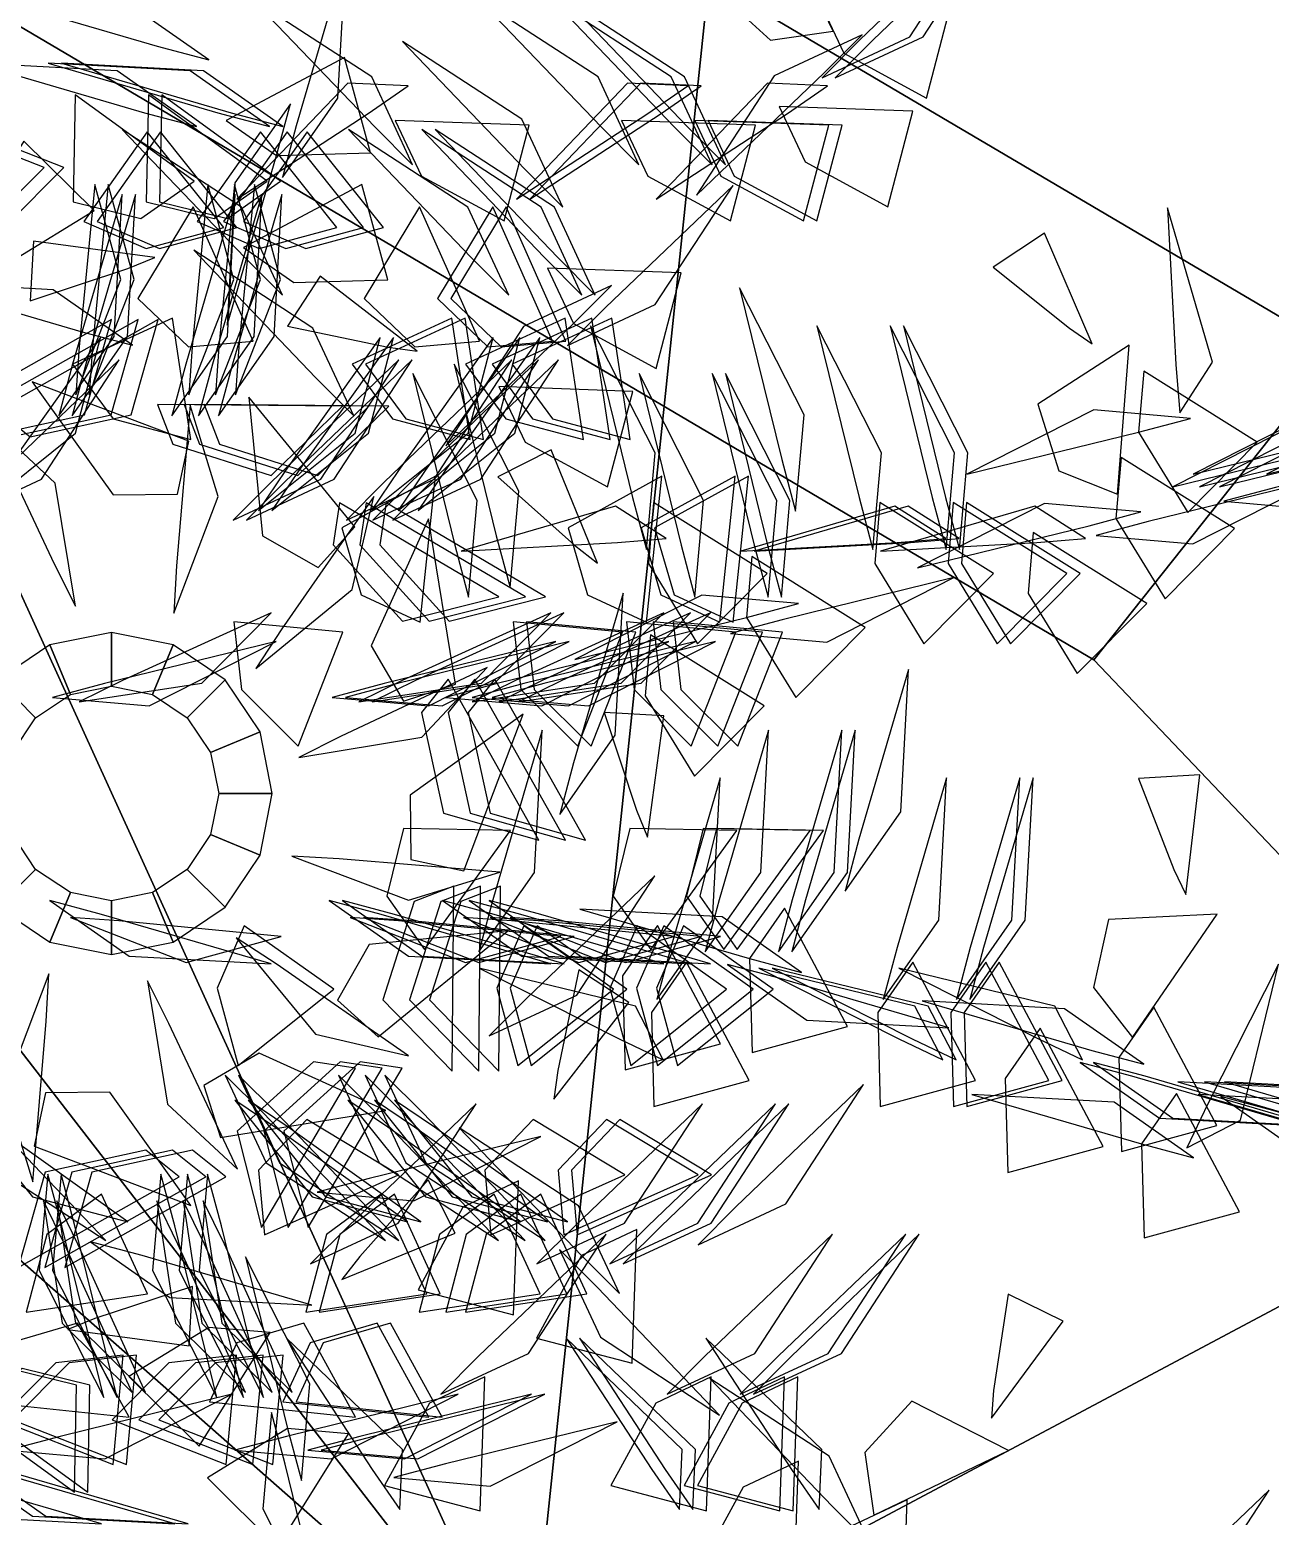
# Model space of a CAD drawing. Header units: millimetres. Extents: x 116.8 to 135.8, y -35.1 to -13.1.
# Drawn here: x 131.183 to 132.137, y -19.948 to -18.805 of the extents above; entities that cross this region are included whole.
import ezdxf

# ---------------------------------------------------------------- set-up
doc = ezdxf.new("R2010")
doc.units = ezdxf.units.MM
for name, color, linetype in [('FOGLIE', 62, 'CONTINUOUS'), ('GAMBO', 36, 'CONTINUOUS'), ('PARETE_INTERNA', 7, 'CONTINUOUS'), ('PRATO', 83, 'CONTINUOUS'), ('RIVESTIMENTO', 33, 'CONTINUOUS')]:
    doc.layers.add(name, color=color, linetype=linetype)

msp = doc.modelspace()

# ---------------------------------------------------------------- linework, layer by layer
at = {"layer": 'FOGLIE'}
for points in [[(131.752342, -18.812923, 4.709379), (131.800515, -18.805989, 4.646392), (131.750873, -18.702277, 4.584589), (131.712798, -18.77665, 4.713118)], [(131.821094, -18.812566, 4.457389), (131.791926, -18.841734, 4.457389), (131.859468, -18.810275, 4.392201), (131.919302, -18.718548, 4.44982)], [(131.831336, -18.812566, 4.314046), (131.802167, -18.841734, 4.314046), (131.869709, -18.810275, 4.248857), (131.929543, -18.718548, 4.306476)], [(131.387486, -18.878732, 3.83829), (131.37681, -18.918576, 3.83829), (131.419573, -18.857561, 3.773101), (131.425528, -18.748206, 3.83072)], [(131.280536, -18.817415, 1.772226), (131.320381, -18.828091, 1.772226), (131.259366, -18.785328, 1.707038), (131.15001, -18.779374, 1.764657)], [(131.447869, -18.879566, 2.502247), (131.477037, -18.908735, 2.502247), (131.445578, -18.841193, 2.437058), (131.353851, -18.781359, 2.494677)], [(131.621969, -18.879566, 2.026142), (131.651137, -18.908735, 2.026142), (131.619678, -18.841193, 1.960954), (131.527951, -18.781359, 2.018573)], [(131.678295, -18.879566, 2.691664), (131.707464, -18.908735, 2.691664), (131.676005, -18.841193, 2.626476), (131.584277, -18.781359, 2.684095)], [(131.688537, -18.879566, 3.044903), (131.717705, -18.908735, 3.044903), (131.686246, -18.841193, 2.979715), (131.594519, -18.781359, 3.037334)], [(131.808725, -18.822901, 1.951303), (131.872298, -18.85738, 1.918048), (131.891602, -18.783846, 1.811935), (131.788647, -18.780212, 1.925459)], [(131.793602, -18.838024, 4.690909), (131.82277, -18.808856, 4.690909), (131.755229, -18.840315, 4.62572), (131.695394, -18.932042, 4.683339)], [(131.56332, -18.912041, 1.772226), (131.592489, -18.94121, 1.772226), (131.56103, -18.873668, 1.707038), (131.469302, -18.813834, 1.764657)], [(131.270871, -18.868666, 1.788264), (131.310716, -18.879342, 1.788264), (131.249701, -18.836579, 1.723076), (131.140345, -18.830625, 1.780695)], [(131.327198, -18.868666, 2.453787), (131.367042, -18.879342, 2.453787), (131.306028, -18.836579, 2.388598), (131.196672, -18.830625, 2.446217)], [(131.337439, -18.868666, 2.807025), (131.377283, -18.879342, 2.807025), (131.316269, -18.836579, 2.741837), (131.206913, -18.830625, 2.799456)], [(131.372381, -18.901569, 4.167042), (131.444676, -18.899643, 4.133788), (131.424627, -18.826308, 4.027674), (131.333648, -18.874639, 4.141199)], [(131.442783, -18.869241, 1.392521), (131.473626, -18.847904, 1.375345), (131.427279, -18.845843, 1.462802), (131.341846, -18.935104, 1.455887)], [(131.657848, -18.869241, 4.510238), (131.688691, -18.847904, 4.493062), (131.642344, -18.845843, 4.580519), (131.556911, -18.935104, 4.573603)], [(131.668089, -18.869241, 4.366894), (131.698932, -18.847904, 4.349719), (131.652585, -18.845843, 4.437175), (131.567152, -18.935104, 4.43026)], [(131.76538, -18.869241, 4.034133), (131.796224, -18.847904, 4.016958), (131.749876, -18.845843, 4.104414), (131.664443, -18.935104, 4.097499)], [(131.268064, -18.950024, 1.863364), (131.308909, -18.921274, 1.801386), (131.217431, -18.854917, 1.736051), (131.215839, -18.93729, 1.86533)], [(131.32439, -18.950024, 2.528886), (131.365235, -18.921274, 2.466908), (131.273757, -18.854917, 2.401574), (131.272166, -18.93729, 2.530853)], [(131.334631, -18.950024, 2.882125), (131.375477, -18.921274, 2.820147), (131.283998, -18.854917, 2.754812), (131.282407, -18.93729, 2.884092)], [(131.372381, -18.901569, 1.895174), (131.383057, -18.861725, 1.895174), (131.340294, -18.92274, 1.829986), (131.334339, -19.032095, 1.887605)], [(131.778986, -18.906585, 1.708079), (131.842559, -18.941064, 1.674825), (131.861863, -18.86753, 1.568711), (131.758908, -18.863896, 1.682236)], [(131.149926, -18.954522, 4.069935), (131.193483, -18.910706, 4.019745), (131.105769, -18.876336, 3.929385), (131.097958, -18.960387, 4.057351)], [(131.165288, -18.954522, 3.701338), (131.208845, -18.910706, 3.651148), (131.121131, -18.876336, 3.560788), (131.11332, -18.960387, 3.688754)], [(131.483779, -18.91742, 2.683996), (131.547352, -18.951899, 2.650742), (131.566656, -18.878365, 2.544628), (131.463701, -18.874731, 2.658152)], [(131.657879, -18.91742, 2.207891), (131.721452, -18.951899, 2.174637), (131.740756, -18.878365, 2.068523), (131.637801, -18.874731, 2.182048)], [(131.714206, -18.91742, 2.873414), (131.777779, -18.951899, 2.84016), (131.797083, -18.878365, 2.734046), (131.694127, -18.874731, 2.84757)], [(131.724447, -18.91742, 3.226653), (131.78802, -18.951899, 3.193399), (131.807324, -18.878365, 3.087285), (131.704369, -18.874731, 3.200809)], [(131.170313, -18.981742, 1.692042), (131.231958, -18.943926, 1.658788), (131.177928, -18.890441, 1.552674), (131.123304, -18.977786, 1.666199)], [(131.272064, -18.973155, 4.54604), (131.331694, -18.956988, 4.49585), (131.272917, -18.883366, 4.405489), (131.224127, -18.95225, 4.533455)], [(131.282305, -18.973155, 4.402697), (131.341935, -18.956988, 4.352507), (131.283158, -18.883366, 4.262146), (131.234368, -18.95225, 4.390112)], [(131.347678, -18.979757, 2.264369), (131.376846, -19.008925, 2.264369), (131.345388, -18.941384, 2.19918), (131.25366, -18.881549, 2.256799)], [(131.359114, -18.973155, 3.552876), (131.418744, -18.956988, 3.502686), (131.359967, -18.883366, 3.412325), (131.311177, -18.95225, 3.540291)], [(131.379597, -18.973155, 4.069935), (131.439226, -18.956988, 4.019745), (131.380449, -18.883366, 3.929385), (131.331659, -18.95225, 4.057351)], [(131.394959, -18.973155, 3.701338), (131.454588, -18.956988, 3.651148), (131.395811, -18.883366, 3.560788), (131.347021, -18.95225, 3.688754)], [(131.521778, -18.979757, 1.788264), (131.550947, -19.008925, 1.788264), (131.519488, -18.941384, 1.723076), (131.42776, -18.881549, 1.780695)], [(131.578105, -18.979757, 2.453787), (131.607273, -19.008925, 2.453787), (131.575815, -18.941384, 2.388598), (131.484087, -18.881549, 2.446217)], [(131.588346, -18.979757, 2.807025), (131.617514, -19.008925, 2.807025), (131.586056, -18.941384, 2.741837), (131.494328, -18.881549, 2.799456)], [(131.220478, -19.048825, 4.500307), (131.21789, -19.085814, 4.482233), (131.252553, -18.997054, 4.455383), (131.23252, -18.923922, 4.553181)], [(131.230719, -19.048825, 4.356963), (131.228131, -19.085814, 4.33889), (131.262794, -18.997054, 4.312039), (131.242762, -18.923922, 4.409838)], [(131.307528, -19.048825, 3.507142), (131.30494, -19.085814, 3.489069), (131.339603, -18.997054, 3.462218), (131.31957, -18.923922, 3.560017)], [(131.32801, -19.048825, 4.024202), (131.325422, -19.085814, 4.006129), (131.360086, -18.997054, 3.979278), (131.340053, -18.923922, 4.077076)], [(131.343372, -19.048825, 3.655605), (131.340784, -19.085814, 3.637532), (131.375447, -18.997054, 3.610681), (131.355415, -18.923922, 3.708479)], [(131.3857, -18.999241, 1.692042), (131.457995, -18.997314, 1.658788), (131.437946, -18.92398, 1.552674), (131.346967, -18.97231, 1.666199)], [(131.625284, -19.018618, 3.83829), (131.596115, -19.047786, 3.83829), (131.663657, -19.016327, 3.773101), (131.723491, -18.9246, 3.83072)], [(131.215465, -19.062076, 4.503915), (131.204789, -19.10192, 4.503915), (131.247552, -19.040906, 4.438726), (131.253506, -18.93155, 4.496345)], [(131.225706, -19.062076, 4.360571), (131.21503, -19.10192, 4.360571), (131.257793, -19.040906, 4.295383), (131.263748, -18.93155, 4.353002)], [(131.302515, -19.062076, 3.51075), (131.291839, -19.10192, 3.51075), (131.334602, -19.040906, 3.445562), (131.340557, -18.93155, 3.503181)], [(131.322998, -19.062076, 4.02781), (131.312321, -19.10192, 4.02781), (131.355084, -19.040906, 3.962622), (131.361039, -18.93155, 4.020241)], [(131.338359, -19.062076, 3.659213), (131.327683, -19.10192, 3.659213), (131.370446, -19.040906, 3.594025), (131.376401, -18.93155, 3.651644)], [(131.304568, -19.048811, 2.339468), (131.354316, -19.044335, 2.277491), (131.308272, -18.94113, 2.212156), (131.265707, -19.011671, 2.341435)], [(131.478668, -19.048811, 1.863364), (131.528416, -19.044335, 1.801386), (131.482372, -18.94113, 1.736051), (131.439808, -19.011671, 1.86533)], [(131.534995, -19.048811, 2.528886), (131.584743, -19.044335, 2.466908), (131.538698, -18.94113, 2.401574), (131.496134, -19.011671, 2.530853)], [(131.545236, -19.048811, 2.882125), (131.594984, -19.044335, 2.820147), (131.54894, -18.94113, 2.754812), (131.506375, -19.011671, 2.884092)], [(132.064196, -19.062276, 2.605883), (132.067252, -19.099655, 2.623059), (132.092211, -19.060548, 2.535602), (132.057625, -18.94193, 2.542517)], [(131.258056, -18.988505, 2.195368), (131.278809, -18.980035, 2.16074), (131.185491, -18.96741, 2.191292), (131.182925, -19.013282, 2.306197)], [(131.982326, -19.034505, 1.745009), (131.999865, -19.046487, 1.709648), (131.963048, -18.961327, 1.744193), (131.923714, -18.987494, 1.85857)], [(131.402638, -19.072724, 1.76688), (131.431806, -19.101892, 1.76688), (131.400347, -19.034351, 1.701692), (131.30862, -18.974516, 1.759311)], [(131.458306, -19.04897, 2.195368), (131.480514, -19.05201, 2.16074), (131.406011, -18.994418, 2.191292), (131.380853, -19.032862, 2.306197)], [(131.600783, -19.030843, 4.167042), (131.664355, -19.065322, 4.133788), (131.68366, -18.991788, 4.027674), (131.580704, -18.988154, 4.141199)], [(131.221722, -19.036912, 1.76688), (131.261567, -19.047588, 1.76688), (131.200552, -19.004825, 1.701692), (131.091196, -18.99887, 1.759311)], [(131.600783, -19.030843, 1.895174), (131.629951, -19.001675, 1.895174), (131.56241, -19.033134, 1.829986), (131.502575, -19.124861, 1.887605)], [(131.760905, -19.135382, 1.772226), (131.771582, -19.175227, 1.772226), (131.778109, -19.101005, 1.707038), (131.728587, -19.003323, 1.764657)], [(131.147108, -19.118061, 3.247581), (131.224653, -19.101121, 3.253574), (131.24544, -19.027713, 3.147653), (131.121572, -19.097569, 3.204903)], [(131.167591, -19.118061, 3.76464), (131.245136, -19.101121, 3.770634), (131.265923, -19.027713, 3.664713), (131.142054, -19.097569, 3.721963)], [(131.182952, -19.118061, 3.396043), (131.260497, -19.101121, 3.402037), (131.281284, -19.027713, 3.296116), (131.157416, -19.097569, 3.353366)], [(131.246584, -19.104127, 1.428323), (131.306308, -19.119941, 1.378133), (131.292217, -19.026793, 1.287773), (131.215521, -19.062054, 1.415739)], [(131.461649, -19.104127, 4.54604), (131.521373, -19.119941, 4.49585), (131.507282, -19.026793, 4.405489), (131.430586, -19.062054, 4.533455)], [(131.47189, -19.104127, 4.402697), (131.531614, -19.119941, 4.352507), (131.517523, -19.026793, 4.262146), (131.440827, -19.062054, 4.390112)], [(131.548699, -19.104127, 3.552876), (131.608423, -19.119941, 3.502686), (131.594332, -19.026793, 3.412325), (131.517636, -19.062054, 3.540291)], [(131.569181, -19.104127, 4.069935), (131.628906, -19.119941, 4.019745), (131.614814, -19.026793, 3.929385), (131.538119, -19.062054, 4.057351)], [(131.584543, -19.104127, 3.701338), (131.644267, -19.119941, 3.651148), (131.630176, -19.026793, 3.560788), (131.55348, -19.062054, 3.688754)], [(131.646287, -19.164746, 2.502247), (131.656964, -19.20459, 2.502247), (131.663491, -19.130368, 2.437058), (131.613969, -19.032686, 2.494677)], [(131.820388, -19.164746, 2.026142), (131.831064, -19.20459, 2.026142), (131.837591, -19.130368, 1.960954), (131.78807, -19.032686, 2.018573)], [(131.876714, -19.164746, 2.691664), (131.887391, -19.20459, 2.691664), (131.893917, -19.130368, 2.626476), (131.844396, -19.032686, 2.684095)], [(131.886955, -19.164746, 3.044903), (131.897632, -19.20459, 3.044903), (131.904158, -19.130368, 2.979715), (131.854637, -19.032686, 3.037334)], [(131.164073, -19.143866, 1.38259), (131.143337, -19.174606, 1.364516), (131.217737, -19.115068, 1.337666), (131.236954, -19.041718, 1.435464)], [(131.379138, -19.143866, 4.500307), (131.358402, -19.174606, 4.482233), (131.432802, -19.115068, 4.455383), (131.452019, -19.041718, 4.553181)], [(131.38938, -19.143866, 4.356963), (131.368644, -19.174606, 4.33889), (131.443043, -19.115068, 4.312039), (131.46226, -19.041718, 4.409838)], [(131.466189, -19.143866, 3.507142), (131.445453, -19.174606, 3.489069), (131.519852, -19.115068, 3.462218), (131.539069, -19.041718, 3.560017)], [(131.486671, -19.143866, 4.024202), (131.465935, -19.174606, 4.006129), (131.540335, -19.115068, 3.979278), (131.559552, -19.041718, 4.077076)], [(131.502033, -19.143866, 3.655605), (131.481297, -19.174606, 3.637532), (131.555696, -19.115068, 3.610681), (131.574914, -19.041718, 3.708479)], [(131.974162, -19.144054, 4.709379), (132.019348, -19.162135, 4.646392), (132.028213, -19.047498, 4.584589), (131.958052, -19.092869, 4.713118)], [(131.153107, -19.152835, 1.386198), (131.123939, -19.182003, 1.386198), (131.19148, -19.150545, 1.32101), (131.251315, -19.058817, 1.378628)], [(131.368172, -19.152835, 4.503915), (131.339004, -19.182003, 4.503915), (131.406545, -19.150545, 4.438726), (131.46638, -19.058817, 4.496345)], [(131.378413, -19.152835, 4.360571), (131.349245, -19.182003, 4.360571), (131.416786, -19.150545, 4.295383), (131.476621, -19.058817, 4.353002)], [(131.455222, -19.152835, 3.51075), (131.426054, -19.182003, 3.51075), (131.493595, -19.150545, 3.445562), (131.55343, -19.058817, 3.503181)], [(131.475704, -19.152835, 4.02781), (131.446536, -19.182003, 4.02781), (131.514078, -19.150545, 3.962622), (131.573912, -19.058817, 4.020241)], [(131.491066, -19.152835, 3.659213), (131.461898, -19.182003, 3.659213), (131.529439, -19.150545, 3.594025), (131.589274, -19.058817, 3.651644)], [(131.541409, -19.194196, 1.76688), (131.552085, -19.234041, 1.76688), (131.558612, -19.159819, 1.701692), (131.509091, -19.062137, 1.759311)], [(131.509425, -19.201418, 2.264369), (131.520101, -19.241262, 2.264369), (131.526628, -19.16704, 2.19918), (131.477107, -19.069358, 2.256799)], [(131.683525, -19.201418, 1.788264), (131.694201, -19.241262, 1.788264), (131.700728, -19.16704, 1.723076), (131.651207, -19.069358, 1.780695)], [(131.739852, -19.201418, 2.453787), (131.750528, -19.241262, 2.453787), (131.757055, -19.16704, 2.388598), (131.707533, -19.069358, 2.446217)], [(131.750093, -19.201418, 2.807025), (131.760769, -19.241262, 2.807025), (131.767296, -19.16704, 2.741837), (131.717775, -19.069358, 2.799456)], [(132.035478, -19.114462, 2.373953), (132.073294, -19.176107, 2.340699), (132.126779, -19.122077, 2.234585), (132.039434, -19.067453, 2.348109)], [(131.296109, -19.16222, 2.172488), (131.304913, -19.121239, 2.104819), (131.184406, -19.075595, 2.083968), (131.246699, -19.162595, 2.193746)], [(131.563482, -19.122089, 1.692042), (131.627055, -19.156568, 1.658788), (131.646359, -19.083034, 1.552674), (131.543404, -19.0794, 1.666199)], [(131.292643, -19.123616, 3.247581), (131.368269, -19.147719, 3.253574), (131.422975, -19.094539, 3.147653), (131.280774, -19.093102, 3.204903)], [(131.295497, -19.217209, 3.034303), (131.293431, -19.253736, 3.015248), (131.327324, -19.16394, 2.990982), (131.305834, -19.093619, 3.090518)], [(131.313126, -19.123616, 3.76464), (131.388752, -19.147719, 3.770634), (131.443458, -19.094539, 3.664713), (131.301256, -19.093102, 3.721963)], [(131.328488, -19.123616, 3.396043), (131.404113, -19.147719, 3.402037), (131.458819, -19.094539, 3.296116), (131.316618, -19.093102, 3.353366)], [(131.404404, -19.218437, 2.172488), (131.432519, -19.187348, 2.104819), (131.350979, -19.087566, 2.083968), (131.361426, -19.194057, 2.193746)], [(132.035478, -19.114462, 2.373953), (132.075322, -19.103785, 2.373953), (132.0011, -19.097259, 2.308765), (131.903418, -19.14678, 2.366383)], [(132.209578, -19.114462, 1.897848), (132.249422, -19.103785, 1.897848), (132.175201, -19.097259, 1.83266), (132.077519, -19.14678, 1.890279)], [(132.265905, -19.114462, 2.563371), (132.305749, -19.103785, 2.563371), (132.231527, -19.097259, 2.498182), (132.133845, -19.14678, 2.555801)], [(131.201178, -19.21561, 3.034303), (131.217652, -19.248277, 3.015248), (131.202107, -19.153564, 2.990982), (131.148336, -19.103409, 3.090518)], [(132.193908, -19.124149, 3.291582), (132.233752, -19.113472, 3.291582), (132.159531, -19.106946, 3.226394), (132.061849, -19.156467, 3.284012)], [(132.21439, -19.124149, 3.808642), (132.254235, -19.113472, 3.808642), (132.180013, -19.106946, 3.743453), (132.082331, -19.156467, 3.801072)], [(132.229752, -19.124149, 3.440045), (132.269597, -19.113472, 3.440045), (132.195375, -19.106946, 3.374856), (132.097693, -19.156467, 3.432475)], [(131.601497, -19.201459, 2.195368), (131.619209, -19.215196, 2.16074), (131.583483, -19.128068, 2.191292), (131.542474, -19.148782, 2.306197)], [(132.140879, -19.156948, 4.610725), (132.101035, -19.167625, 4.610725), (132.175256, -19.174151, 4.545537), (132.272939, -19.12463, 4.603155)], [(132.018002, -19.180887, 1.951303), (132.055819, -19.242533, 1.918048), (132.109303, -19.188502, 1.811935), (132.021958, -19.133878, 1.925459)], [(131.437563, -19.239665, 2.339468), (131.482884, -19.260663, 2.277491), (131.494611, -19.148262, 2.212156), (131.422479, -19.188071, 2.341435)], [(131.611663, -19.239665, 1.863364), (131.656984, -19.260663, 1.801386), (131.668711, -19.148263, 1.736051), (131.596579, -19.188071, 1.86533)], [(131.66799, -19.239665, 2.528886), (131.713311, -19.260663, 2.466908), (131.725038, -19.148263, 2.401574), (131.652906, -19.188071, 2.530853)], [(131.678231, -19.239665, 2.882125), (131.723552, -19.260663, 2.820147), (131.735279, -19.148263, 2.754812), (131.663147, -19.188071, 2.884092)], [(132.042751, -19.183241, 4.314046), (132.002907, -19.193918, 4.314046), (132.077128, -19.200445, 4.248857), (132.174811, -19.150923, 4.306476)], [(131.37638, -19.265754, 3.034303), (131.356327, -19.296354, 3.015248), (131.430577, -19.235534, 2.990982), (131.447127, -19.16389, 3.090518)], [(131.415903, -19.201195, 3.247581), (131.469345, -19.259881, 3.253574), (131.543312, -19.241179, 3.147653), (131.42088, -19.168834, 3.204903)], [(131.436385, -19.201195, 3.76464), (131.489828, -19.259881, 3.770634), (131.563795, -19.241179, 3.664713), (131.441363, -19.168834, 3.721963)], [(131.451747, -19.201195, 3.396043), (131.50519, -19.259881, 3.402037), (131.579156, -19.241179, 3.296116), (131.456724, -19.168834, 3.353366)], [(131.634697, -19.199346, 1.392521), (131.672077, -19.196289, 1.375345), (131.632969, -19.171331, 1.462802), (131.514352, -19.205916, 1.455887)], [(131.65846, -19.215483, 2.683996), (131.696276, -19.277129, 2.650742), (131.749761, -19.223099, 2.544628), (131.662416, -19.168474, 2.658152)], [(131.849762, -19.199346, 4.510238), (131.887142, -19.196289, 4.493062), (131.848034, -19.171331, 4.580519), (131.729417, -19.205916, 4.573603)], [(131.860003, -19.199346, 4.366894), (131.897383, -19.196289, 4.349719), (131.858275, -19.171331, 4.437175), (131.739658, -19.205916, 4.43026)], [(131.83256, -19.215483, 2.207891), (131.870376, -19.277129, 2.174637), (131.923861, -19.223099, 2.068523), (131.836516, -19.168474, 2.182048)], [(131.957295, -19.199346, 4.034133), (131.994674, -19.196289, 4.016958), (131.955567, -19.171331, 4.104414), (131.836949, -19.205916, 4.097499)], [(131.997344, -19.186422, 4.690909), (132.037188, -19.175746, 4.690909), (131.962966, -19.169219, 4.62572), (131.865284, -19.21874, 4.683339)], [(131.888887, -19.215483, 2.873414), (131.926703, -19.277129, 2.84016), (131.980188, -19.223099, 2.734046), (131.892843, -19.168474, 2.84757)], [(131.899128, -19.215483, 3.226653), (131.936944, -19.277129, 3.193399), (131.990429, -19.223099, 3.087285), (131.903084, -19.168474, 3.200809)], [(131.470082, -19.321271, 2.172488), (131.509975, -19.308404, 2.104819), (131.48925, -19.18122, 2.083968), (131.445052, -19.278668, 2.193746)], [(131.950406, -19.23849, 1.708079), (131.988222, -19.300136, 1.674825), (132.041707, -19.246105, 1.568711), (131.954362, -19.191481, 1.682236)], [(131.733948, -19.256999, 4.167042), (131.771764, -19.318645, 4.133788), (131.825249, -19.264615, 4.027674), (131.737904, -19.20999, 4.141199)], [(131.761279, -19.258662, 3.83829), (131.721434, -19.269338, 3.83829), (131.795656, -19.275865, 3.773101), (131.893338, -19.226344, 3.83072)], [(131.600852, -19.36878, 1.76688), (131.590176, -19.408624, 1.76688), (131.632939, -19.347609, 1.701692), (131.638893, -19.238254, 1.759311)], [(131.733948, -19.256999, 1.895174), (131.773792, -19.246323, 1.895174), (131.69957, -19.239796, 1.829986), (131.601888, -19.289317, 1.887605)], [(131.253957, -19.305504, 1.38259), (131.220629, -19.321758, 1.364516), (131.31483, -19.307397, 1.337666), (131.368148, -19.253482, 1.435464)], [(131.469022, -19.305504, 4.500307), (131.435694, -19.321758, 4.482233), (131.529895, -19.307397, 4.455383), (131.583213, -19.253482, 4.553181)], [(131.479263, -19.305504, 4.356963), (131.445936, -19.321758, 4.33889), (131.540136, -19.307397, 4.312039), (131.593454, -19.253482, 4.409838)], [(131.556072, -19.305504, 3.507142), (131.522745, -19.321758, 3.489069), (131.616945, -19.307397, 3.462218), (131.670263, -19.253482, 3.560017)], [(131.576555, -19.305504, 4.024202), (131.543227, -19.321758, 4.006129), (131.637428, -19.307397, 3.979278), (131.690745, -19.253482, 4.077076)], [(131.591917, -19.305504, 3.655605), (131.558589, -19.321758, 3.637532), (131.65279, -19.307397, 3.610681), (131.706107, -19.253482, 3.708479)], [(131.345283, -19.312345, 1.428323), (131.389099, -19.355902, 1.378133), (131.423469, -19.268188, 1.287773), (131.339418, -19.260377, 1.415739)], [(131.560348, -19.312345, 4.54604), (131.604164, -19.355902, 4.49585), (131.638534, -19.268188, 4.405489), (131.554483, -19.260377, 4.533455)], [(131.570589, -19.312345, 4.402697), (131.614405, -19.355902, 4.352507), (131.648775, -19.268188, 4.262146), (131.564724, -19.260377, 4.390112)], [(131.647398, -19.312345, 3.552876), (131.691214, -19.355902, 3.502686), (131.725584, -19.268188, 3.412325), (131.641533, -19.260377, 3.540291)], [(131.66788, -19.312345, 4.069935), (131.711696, -19.355902, 4.019745), (131.746066, -19.268188, 3.929385), (131.662015, -19.260377, 4.057351)], [(131.683242, -19.312345, 3.701338), (131.727058, -19.355902, 3.651148), (131.761428, -19.268188, 3.560788), (131.677377, -19.260377, 3.688754)], [(131.239975, -19.307789, 1.386198), (131.200131, -19.318465, 1.386198), (131.274353, -19.324992, 1.32101), (131.372035, -19.275471, 1.378628)], [(131.45504, -19.307789, 4.503915), (131.415196, -19.318465, 4.503915), (131.489418, -19.324992, 4.438726), (131.5871, -19.275471, 4.496345)], [(131.465282, -19.307789, 4.360571), (131.425437, -19.318465, 4.360571), (131.499659, -19.324992, 4.295383), (131.597341, -19.275471, 4.353002)], [(131.54209, -19.307789, 3.51075), (131.502246, -19.318465, 3.51075), (131.576468, -19.324992, 3.445562), (131.67415, -19.275471, 3.503181)], [(131.562573, -19.307789, 4.02781), (131.522728, -19.318465, 4.02781), (131.59695, -19.324992, 3.962622), (131.694632, -19.275471, 4.020241)], [(131.577935, -19.307789, 3.659213), (131.53809, -19.318465, 3.659213), (131.612312, -19.324992, 3.594025), (131.709994, -19.275471, 3.651644)], [(131.656022, -19.31737, 1.692042), (131.693838, -19.379016, 1.658788), (131.747323, -19.324985, 1.552674), (131.659978, -19.270361, 1.666199)], [(131.422154, -19.348236, 3.034303), (131.389487, -19.36471, 3.015248), (131.4842, -19.349164, 2.990982), (131.534354, -19.295393, 3.090518)], [(131.820349, -19.427594, 1.772226), (131.809672, -19.467438, 1.772226), (131.852436, -19.406423, 1.707038), (131.85839, -19.297068, 1.764657)], [(131.483859, -19.33001, 3.247581), (131.500799, -19.407555, 3.253574), (131.574207, -19.428342, 3.147653), (131.50435, -19.304473, 3.204903)], [(131.504341, -19.33001, 3.76464), (131.521281, -19.407555, 3.770634), (131.594689, -19.428342, 3.664713), (131.524833, -19.304473, 3.721963)], [(131.519703, -19.33001, 3.396043), (131.536643, -19.407555, 3.402037), (131.610051, -19.428342, 3.296116), (131.540194, -19.304473, 3.353366)], [(131.475544, -19.443166, 2.172488), (131.516525, -19.45197, 2.104819), (131.562169, -19.331463, 2.083968), (131.475169, -19.393756, 2.193746)], [(131.649258, -19.405113, 2.195368), (131.657729, -19.425866, 2.16074), (131.670354, -19.332548, 2.191292), (131.624481, -19.329983, 2.306197)], [(131.538671, -19.474255, 2.264369), (131.527995, -19.514099, 2.264369), (131.570758, -19.453085, 2.19918), (131.576713, -19.343729, 2.256799)], [(131.712771, -19.474255, 1.788264), (131.702095, -19.514099, 1.788264), (131.744858, -19.453085, 1.723076), (131.750813, -19.343729, 1.780695)], [(131.769098, -19.474255, 2.453787), (131.758421, -19.514099, 2.453787), (131.801185, -19.453085, 2.388598), (131.807139, -19.343729, 2.446217)], [(131.779339, -19.474255, 2.807025), (131.768663, -19.514099, 2.807025), (131.811426, -19.453085, 2.741837), (131.81738, -19.343729, 2.799456)], [(131.675534, -19.510927, 2.502247), (131.664857, -19.550772, 2.502247), (131.707621, -19.489757, 2.437058), (131.713575, -19.380401, 2.494677)], [(131.849634, -19.510927, 2.026142), (131.838958, -19.550772, 2.026142), (131.881721, -19.489757, 1.960954), (131.887675, -19.380401, 2.018573)], [(131.90596, -19.510927, 2.691664), (131.895284, -19.550772, 2.691664), (131.938047, -19.489757, 2.626476), (131.944002, -19.380401, 2.684095)], [(131.916202, -19.510927, 3.044903), (131.905525, -19.550772, 3.044903), (131.948289, -19.489757, 2.979715), (131.954243, -19.380401, 3.037334)], [(132.062543, -19.450941, 1.745009), (132.071741, -19.470088, 1.709648), (132.082437, -19.377929, 1.744193), (132.035289, -19.380923, 1.85857)], [(131.457313, -19.471447, 2.339468), (131.486063, -19.512293, 2.277491), (131.55242, -19.420814, 2.212156), (131.470047, -19.419223, 2.341435)], [(131.631414, -19.471447, 1.863364), (131.660164, -19.512293, 1.801386), (131.72652, -19.420814, 1.736051), (131.644148, -19.419223, 1.86533)], [(131.68774, -19.471447, 2.528886), (131.71649, -19.512293, 2.466908), (131.782846, -19.420814, 2.401574), (131.700474, -19.419223, 2.530853)], [(131.697981, -19.471447, 2.882125), (131.726731, -19.512293, 2.820147), (131.793088, -19.420814, 2.754812), (131.710715, -19.419223, 2.884092)], [(131.420554, -19.442554, 3.034303), (131.384028, -19.440488, 3.015248), (131.473824, -19.474381, 2.990982), (131.544144, -19.452892, 3.090518)], [(131.56504, -19.549695, 1.76688), (131.535872, -19.578863, 1.76688), (131.603413, -19.547404, 1.701692), (131.663248, -19.455677, 1.759311)], [(131.237729, -19.485417, 1.386198), (131.197884, -19.47474, 1.386198), (131.258899, -19.517504, 1.32101), (131.368255, -19.523458, 1.378628)], [(131.452794, -19.485417, 4.503915), (131.412949, -19.47474, 4.503915), (131.473964, -19.517503, 4.438726), (131.58332, -19.523458, 4.496345)], [(131.463035, -19.485417, 4.360571), (131.42319, -19.47474, 4.360571), (131.484205, -19.517503, 4.295383), (131.593561, -19.523458, 4.353002)], [(131.478304, -19.475545, 3.247581), (131.454201, -19.551171, 3.253574), (131.507381, -19.605877, 3.147653), (131.508818, -19.463675, 3.204903)], [(131.498786, -19.475545, 3.76464), (131.474684, -19.551171, 3.770634), (131.527863, -19.605877, 3.664713), (131.5293, -19.463675, 3.721963)], [(131.514148, -19.475545, 3.396043), (131.490045, -19.551171, 3.402037), (131.543225, -19.605877, 3.296116), (131.544662, -19.463675, 3.353366)], [(131.539844, -19.485417, 3.51075), (131.499999, -19.47474, 3.51075), (131.561014, -19.517504, 3.445562), (131.67037, -19.523458, 3.503181)], [(131.560326, -19.485417, 4.02781), (131.520482, -19.47474, 4.02781), (131.581496, -19.517504, 3.962622), (131.690852, -19.523458, 4.020241)], [(131.575688, -19.485417, 3.659213), (131.535844, -19.47474, 3.659213), (131.596858, -19.517504, 3.594025), (131.706214, -19.523458, 3.651644)], [(131.736194, -19.519438, 1.895174), (131.776039, -19.530114, 1.895174), (131.715024, -19.487351, 1.829986), (131.605669, -19.481397, 1.887605)], [(131.736194, -19.519438, 4.167042), (131.738121, -19.591733, 4.133788), (131.811456, -19.571684, 4.027674), (131.763125, -19.480705, 4.141199)], [(132.000698, -19.541732, 4.709379), (132.03079, -19.579984, 4.646392), (132.095786, -19.485137, 4.584589), (132.012339, -19.489349, 4.713118)], [(131.25098, -19.490429, 1.38259), (131.21399, -19.487841, 1.364516), (131.302751, -19.522505, 1.337666), (131.375883, -19.502472, 1.435464)], [(131.32665, -19.542016, 1.428323), (131.342817, -19.601645, 1.378133), (131.416439, -19.542868, 1.287773), (131.347554, -19.494078, 1.415739)], [(131.466045, -19.490429, 4.500307), (131.429055, -19.487841, 4.482233), (131.517816, -19.522505, 4.455383), (131.590948, -19.502472, 4.553181)], [(131.476286, -19.490429, 4.356963), (131.439296, -19.487841, 4.33889), (131.528057, -19.522504, 4.312039), (131.601189, -19.502472, 4.409838)], [(131.553095, -19.490429, 3.507142), (131.516105, -19.487841, 3.489069), (131.604866, -19.522505, 3.462218), (131.677998, -19.502472, 3.560017)], [(131.573577, -19.490429, 4.024202), (131.536588, -19.487841, 4.006129), (131.625348, -19.522505, 3.979278), (131.69848, -19.502472, 4.077076)], [(131.541715, -19.542016, 4.54604), (131.557882, -19.601645, 4.49585), (131.631504, -19.542868, 4.405489), (131.56262, -19.494078, 4.533455)], [(131.588939, -19.490429, 3.655605), (131.551949, -19.487841, 3.637532), (131.64071, -19.522505, 3.610681), (131.713842, -19.502472, 3.708479)], [(131.551956, -19.542016, 4.402697), (131.568123, -19.601645, 4.352507), (131.641745, -19.542868, 4.262146), (131.572861, -19.494078, 4.390112)], [(131.628765, -19.542016, 3.552876), (131.644932, -19.601645, 3.502686), (131.718554, -19.542868, 3.412325), (131.64967, -19.494078, 3.540291)], [(131.638523, -19.532758, 1.692042), (131.64045, -19.605052, 1.658788), (131.713784, -19.585003, 1.552674), (131.665454, -19.494025, 1.666199)], [(131.649247, -19.542016, 4.069935), (131.665414, -19.601645, 4.019745), (131.739036, -19.542868, 3.929385), (131.670152, -19.494078, 4.057351)], [(131.664609, -19.542016, 3.701338), (131.680776, -19.601645, 3.651148), (131.754398, -19.542868, 3.560788), (131.685514, -19.494078, 3.688754)], [(131.37201, -19.523437, 3.034303), (131.34141, -19.503384, 3.015248), (131.402229, -19.577635, 2.990982), (131.473873, -19.594184, 3.090518)], [(131.419327, -19.551462, 2.172488), (131.450415, -19.579576, 2.104819), (131.550198, -19.498036, 2.083968), (131.443706, -19.508484, 2.193746)], [(131.19521, -19.567612, 3.034303), (131.197276, -19.531085, 3.015248), (131.163383, -19.620881, 2.990982), (131.184872, -19.691202, 3.090518)], [(131.635848, -19.581182, 1.392521), (131.669747, -19.597225, 1.375345), (131.648358, -19.556056, 1.462802), (131.52834, -19.5267, 1.455887)], [(131.588794, -19.605364, 2.195368), (131.585754, -19.627572, 2.16074), (131.643346, -19.553068, 2.191292), (131.604902, -19.52791, 2.306197)], [(131.660707, -19.560954, 2.683996), (131.662633, -19.633249, 2.650742), (131.735968, -19.613199, 2.544628), (131.687637, -19.522221, 2.658152)], [(131.759032, -19.534543, 3.83829), (131.719188, -19.523867, 3.83829), (131.780203, -19.56663, 3.773101), (131.889558, -19.572585, 3.83072)], [(131.850913, -19.581182, 4.510238), (131.884812, -19.597225, 4.493062), (131.863424, -19.556056, 4.580519), (131.743405, -19.526699, 4.573603)], [(131.861154, -19.581182, 4.366894), (131.895054, -19.597225, 4.349719), (131.873665, -19.556056, 4.437175), (131.753646, -19.526699, 4.43026)], [(131.834807, -19.560954, 2.207891), (131.836734, -19.633249, 2.174637), (131.910068, -19.6132, 2.068523), (131.861737, -19.522221, 2.182048)], [(131.958445, -19.581182, 4.034133), (131.992345, -19.597225, 4.016958), (131.970956, -19.556056, 4.104414), (131.850938, -19.526699, 4.097499)], [(131.891133, -19.560954, 2.873414), (131.89306, -19.633249, 2.84016), (131.966394, -19.613199, 2.734046), (131.918064, -19.522221, 2.84757)], [(131.901374, -19.560954, 3.226653), (131.903301, -19.633249, 3.193399), (131.976636, -19.613199, 3.087285), (131.928305, -19.522221, 3.200809)], [(132.088688, -19.63114, 2.605883), (132.072645, -19.66504, 2.623059), (132.113813, -19.643651, 2.535602), (132.14317, -19.523632, 2.542517)], [(131.289528, -19.569211, 3.034303), (131.273054, -19.536545, 3.015248), (131.2886, -19.631257, 2.990982), (131.342371, -19.681412, 3.090518)], [(131.99959, -19.590015, 4.690909), (132.039435, -19.600691, 4.690909), (131.97842, -19.557928, 4.62572), (131.869065, -19.551973, 4.683339)], [(132.020249, -19.59555, 1.951303), (132.022176, -19.667845, 1.918048), (132.09551, -19.647796, 1.811935), (132.047179, -19.556817, 1.925459)], [(131.932907, -19.611637, 1.708079), (131.934834, -19.683932, 1.674825), (132.008168, -19.663883, 1.568711), (131.959837, -19.572904, 1.682236)], [(131.316493, -19.61714, 2.172488), (131.329359, -19.657032, 2.104819), (131.456543, -19.636307, 2.083968), (131.359096, -19.592109, 2.193746)], [(131.400725, -19.598804, 3.247581), (131.342039, -19.652247, 3.253574), (131.360741, -19.726214, 3.147653), (131.433086, -19.603782, 3.204903)], [(131.421207, -19.598804, 3.76464), (131.362521, -19.652247, 3.770634), (131.381223, -19.726214, 3.664713), (131.453568, -19.603782, 3.721963)], [(131.436569, -19.598804, 3.396043), (131.377883, -19.652247, 3.402037), (131.396585, -19.726214, 3.296116), (131.46893, -19.603782, 3.353366)], [(132.030263, -19.609964, 4.457389), (131.990419, -19.599287, 4.457389), (132.051434, -19.642051, 4.392201), (132.160789, -19.648005, 4.44982)], [(132.040505, -19.609964, 4.314046), (132.00066, -19.599287, 4.314046), (132.061675, -19.642051, 4.248857), (132.171031, -19.648005, 4.306476)], [(131.146969, -19.638123, 1.386198), (131.117801, -19.608955, 1.386198), (131.14926, -19.676497, 1.32101), (131.240987, -19.736331, 1.378628)], [(131.362034, -19.638123, 4.503915), (131.332866, -19.608955, 4.503915), (131.364325, -19.676497, 4.438726), (131.456052, -19.736331, 4.496345)], [(131.372275, -19.638123, 4.360571), (131.343107, -19.608955, 4.360571), (131.374566, -19.676497, 4.295383), (131.466294, -19.736331, 4.353002)], [(131.449084, -19.638123, 3.51075), (131.419916, -19.608955, 3.51075), (131.451375, -19.676497, 3.445562), (131.543102, -19.736331, 3.503181)], [(131.469567, -19.638123, 4.02781), (131.440399, -19.608955, 4.02781), (131.471857, -19.676497, 3.962622), (131.563585, -19.736331, 4.020241)], [(131.484929, -19.638123, 3.659213), (131.45576, -19.608955, 3.659213), (131.487219, -19.676497, 3.594025), (131.578947, -19.736331, 3.651644)], [(131.194598, -19.622601, 2.172488), (131.185794, -19.663582, 2.104819), (131.306301, -19.709226, 2.083968), (131.244008, -19.622226, 2.193746)], [(131.725722, -19.710378, 1.772226), (131.696554, -19.739546, 1.772226), (131.764096, -19.708087, 1.707038), (131.82393, -19.61636, 1.764657)], [(132.037724, -19.661975, 2.373953), (132.039651, -19.73427, 2.340699), (132.112985, -19.714221, 2.234585), (132.064655, -19.623242, 2.348109)], [(132.196155, -19.652288, 3.291582), (132.235999, -19.662965, 3.291582), (132.174984, -19.620201, 3.226394), (132.065629, -19.614247, 3.284012)], [(132.216637, -19.652288, 3.808642), (132.256481, -19.662965, 3.808642), (132.195467, -19.620201, 3.743453), (132.086111, -19.614247, 3.801072)], [(132.231999, -19.652288, 3.440045), (132.271843, -19.662965, 3.440045), (132.210829, -19.620201, 3.374856), (132.101473, -19.614247, 3.432475)], [(131.155939, -19.64909, 1.38259), (131.125199, -19.628354, 1.364516), (131.184736, -19.702754, 1.337666), (131.258086, -19.721971, 1.435464)], [(131.371004, -19.64909, 4.500307), (131.340264, -19.628354, 4.482233), (131.399801, -19.702754, 4.455383), (131.473151, -19.721971, 4.553181)], [(131.381245, -19.64909, 4.356963), (131.350505, -19.628354, 4.33889), (131.410042, -19.702754, 4.312039), (131.483392, -19.721971, 4.409838)], [(131.42758, -19.725162, 2.264369), (131.398412, -19.75433, 2.264369), (131.465954, -19.722872, 2.19918), (131.525788, -19.631144, 2.256799)], [(131.458054, -19.64909, 3.507142), (131.427314, -19.628354, 3.489069), (131.486851, -19.702754, 3.462218), (131.560201, -19.721971, 3.560017)], [(131.478536, -19.64909, 4.024202), (131.447796, -19.628354, 4.006129), (131.507334, -19.702754, 3.979278), (131.580684, -19.721971, 4.077076)], [(131.493898, -19.64909, 3.655605), (131.463158, -19.628354, 3.637532), (131.522696, -19.702754, 3.610681), (131.596046, -19.721971, 3.708479)], [(131.601681, -19.725162, 1.788264), (131.572512, -19.75433, 1.788264), (131.640054, -19.722872, 1.723076), (131.699888, -19.631144, 1.780695)], [(131.658007, -19.725162, 2.453787), (131.628839, -19.75433, 2.453787), (131.69638, -19.722872, 2.388598), (131.756215, -19.631144, 2.446217)], [(131.668248, -19.725162, 2.807025), (131.63908, -19.75433, 2.807025), (131.706621, -19.722872, 2.741837), (131.766456, -19.631144, 2.799456)], [(132.037724, -19.661975, 2.373953), (132.077569, -19.672652, 2.373953), (132.016554, -19.629888, 2.308765), (131.907198, -19.623934, 2.366383)], [(132.211825, -19.661975, 1.897848), (132.251669, -19.672652, 1.897848), (132.190654, -19.629888, 1.83266), (132.081299, -19.623934, 1.890279)], [(132.138632, -19.636257, 4.610725), (132.098788, -19.625581, 4.610725), (132.159803, -19.668344, 4.545537), (132.269158, -19.674298, 4.603155)], [(131.358526, -19.682052, 2.339468), (131.363002, -19.7318, 2.277491), (131.466207, -19.685756, 2.212156), (131.395666, -19.643191, 2.341435)], [(131.532627, -19.682052, 1.863364), (131.537102, -19.7318, 1.801386), (131.640307, -19.685756, 1.736051), (131.569767, -19.643191, 1.86533)], [(131.588953, -19.682052, 2.528886), (131.593429, -19.7318, 2.466908), (131.696634, -19.685756, 2.401574), (131.626093, -19.643191, 2.530853)], [(131.599194, -19.682052, 2.882125), (131.60367, -19.7318, 2.820147), (131.706875, -19.685756, 2.754812), (131.636334, -19.643191, 2.884092)], [(131.443568, -19.688466, 1.76688), (131.403723, -19.699142, 1.76688), (131.477945, -19.705669, 1.701692), (131.575627, -19.656148, 1.759311)], [(131.606921, -19.74784, 1.895174), (131.636089, -19.777008, 1.895174), (131.60463, -19.709467, 1.829986), (131.512902, -19.649632, 1.887605)], [(131.27191, -19.66676, 3.247581), (131.194365, -19.6837, 3.253574), (131.173578, -19.757108, 3.147653), (131.297446, -19.687252, 3.204903)], [(131.292392, -19.66676, 3.76464), (131.214847, -19.6837, 3.770634), (131.19406, -19.757108, 3.664713), (131.317929, -19.687252, 3.721963)], [(131.307754, -19.66676, 3.396043), (131.230209, -19.6837, 3.402037), (131.209422, -19.757108, 3.296116), (131.333291, -19.687252, 3.353366)], [(131.207081, -19.724992, 4.503915), (131.196405, -19.685147, 4.503915), (131.189878, -19.759369, 4.438726), (131.239399, -19.857051, 4.496345)], [(131.217322, -19.724992, 4.360571), (131.206646, -19.685147, 4.360571), (131.200119, -19.759369, 4.295383), (131.24964, -19.857051, 4.353002)], [(131.294131, -19.724992, 3.51075), (131.283455, -19.685147, 3.51075), (131.276928, -19.759369, 3.445562), (131.326449, -19.857051, 3.503181)], [(131.314613, -19.724992, 4.02781), (131.303937, -19.685147, 4.02781), (131.29741, -19.759369, 3.962622), (131.346931, -19.857051, 4.020241)], [(131.329975, -19.724992, 3.659213), (131.319299, -19.685147, 3.659213), (131.312772, -19.759369, 3.594025), (131.362293, -19.857051, 3.651644)], [(131.436305, -19.748554, 2.195368), (131.422568, -19.766266, 2.16074), (131.509696, -19.730541, 2.191292), (131.488982, -19.689531, 2.306197)], [(131.515675, -19.710539, 1.692042), (131.481196, -19.774112, 1.658788), (131.55473, -19.793416, 1.552674), (131.558364, -19.690461, 1.666199)], [(131.195677, -19.7316, 1.428323), (131.179864, -19.791325, 1.378133), (131.273011, -19.777233, 1.287773), (131.23775, -19.700538, 1.415739)], [(131.410742, -19.7316, 4.54604), (131.394929, -19.791325, 4.49585), (131.488076, -19.777233, 4.405489), (131.452815, -19.700538, 4.533455)], [(131.420984, -19.7316, 4.402697), (131.40517, -19.791325, 4.352507), (131.498317, -19.777233, 4.262146), (131.463057, -19.700538, 4.390112)], [(131.497793, -19.7316, 3.552876), (131.481979, -19.791325, 3.502686), (131.575126, -19.777233, 3.412325), (131.539865, -19.700538, 3.540291)], [(131.518275, -19.7316, 4.069935), (131.502461, -19.791325, 4.019745), (131.595609, -19.777233, 3.929385), (131.560348, -19.700538, 4.057351)], [(131.533637, -19.7316, 3.701338), (131.517823, -19.791325, 3.651148), (131.61097, -19.777233, 3.560788), (131.57571, -19.700538, 3.688754)], [(131.209365, -19.738974, 4.500307), (131.193112, -19.705646, 4.482233), (131.207473, -19.799847, 4.455383), (131.261387, -19.853164, 4.553181)], [(131.219606, -19.738974, 4.356963), (131.203353, -19.705646, 4.33889), (131.217714, -19.799847, 4.312039), (131.271629, -19.853164, 4.409838)], [(131.296415, -19.738974, 3.507142), (131.280162, -19.705646, 3.489069), (131.294523, -19.799847, 3.462218), (131.348437, -19.853164, 3.560017)], [(131.316898, -19.738974, 4.024202), (131.300644, -19.705646, 4.006129), (131.315005, -19.799847, 3.979278), (131.36892, -19.853164, 4.077076)], [(131.33226, -19.738974, 3.655605), (131.316006, -19.705646, 3.637532), (131.330367, -19.799847, 3.610681), (131.384282, -19.853164, 3.708479)], [(131.268984, -19.747909, 1.76688), (131.22914, -19.737233, 1.76688), (131.290155, -19.779996, 1.701692), (131.39951, -19.785951, 1.759311)], [(131.527771, -19.825353, 2.502247), (131.498603, -19.854521, 2.502247), (131.566144, -19.823062, 2.437058), (131.625979, -19.731335, 2.494677)], [(131.606921, -19.74784, 4.167042), (131.572442, -19.811413, 4.133788), (131.645976, -19.830717, 4.027674), (131.649609, -19.727761, 4.141199)], [(131.701871, -19.825353, 2.026142), (131.672703, -19.854521, 2.026142), (131.740244, -19.823062, 1.960954), (131.800079, -19.731335, 2.018573)], [(131.758197, -19.825353, 2.691664), (131.729029, -19.854521, 2.691664), (131.796571, -19.823062, 2.626476), (131.856405, -19.731335, 2.684095)], [(131.768439, -19.825353, 3.044903), (131.73927, -19.854521, 3.044903), (131.806812, -19.823062, 2.979715), (131.866647, -19.731335, 3.037334)], [(131.380765, -19.881005, 1.895174), (131.391441, -19.92085, 1.895174), (131.397968, -19.846628, 1.829986), (131.348447, -19.748946, 1.887605)], [(131.619146, -19.772341, 3.83829), (131.589978, -19.743173, 3.83829), (131.621436, -19.810714, 3.773101), (131.713164, -19.870549, 3.83072)], [(131.232651, -19.796316, 2.195368), (131.211898, -19.804786, 2.16074), (131.305216, -19.817411, 2.191292), (131.307781, -19.771539, 2.306197)], [(131.923795, -19.851695, 1.745009), (131.922187, -19.872875, 1.709648), (131.97753, -19.798411, 1.744193), (131.935201, -19.77743, 1.85857)], [(131.167672, -19.815047, 2.339468), (131.146674, -19.860368, 2.277491), (131.259075, -19.872095, 2.212156), (131.219267, -19.799963, 2.341435)], [(131.320394, -19.803079, 1.692042), (131.258748, -19.840895, 1.658788), (131.312779, -19.89438, 1.552674), (131.367403, -19.807035, 1.666199)], [(131.341772, -19.815047, 1.863364), (131.320774, -19.860368, 1.801386), (131.433175, -19.872095, 1.736051), (131.393367, -19.799963, 1.86533)], [(131.398099, -19.815047, 2.528886), (131.377101, -19.860368, 2.466908), (131.489501, -19.872095, 2.401574), (131.449693, -19.799963, 2.530853)], [(131.40834, -19.815047, 2.882125), (131.387342, -19.860368, 2.820147), (131.499743, -19.872095, 2.754812), (131.459934, -19.799963, 2.884092)], [(131.445926, -19.912437, 1.392521), (131.467262, -19.943281, 1.375345), (131.469323, -19.896933, 1.462802), (131.380063, -19.8115, 1.455887)], [(131.660991, -19.912437, 4.510238), (131.682327, -19.943281, 4.493062), (131.684388, -19.896933, 4.580519), (131.595128, -19.8115, 4.573603)], [(131.671232, -19.912437, 4.366894), (131.692568, -19.943281, 4.349719), (131.694629, -19.896933, 4.437175), (131.605369, -19.8115, 4.43026)], [(131.768523, -19.912437, 4.034133), (131.78986, -19.943281, 4.016958), (131.791921, -19.896933, 4.104414), (131.70266, -19.8115, 4.097499)], [(131.202525, -19.830299, 4.54604), (131.158968, -19.874115, 4.49585), (131.246681, -19.908485, 4.405489), (131.254492, -19.824434, 4.533455)], [(131.212766, -19.830299, 4.402697), (131.169209, -19.874115, 4.352507), (131.256923, -19.908485, 4.262146), (131.264734, -19.824434, 4.390112)], [(131.289575, -19.830299, 3.552876), (131.246018, -19.874115, 3.502686), (131.333732, -19.908485, 3.412325), (131.341543, -19.824435, 3.540291)], [(131.310057, -19.830299, 4.069935), (131.2665, -19.874115, 4.019745), (131.354214, -19.908485, 3.929385), (131.362025, -19.824435, 4.057351)], [(131.325419, -19.830299, 3.701338), (131.281862, -19.874115, 3.651148), (131.369576, -19.908485, 3.560788), (131.377387, -19.824435, 3.688754)], [(131.166316, -19.834797, 2.528886), (131.125471, -19.863547, 2.466908), (131.216949, -19.929904, 2.401574), (131.218541, -19.847531, 2.530853)], [(131.176558, -19.834797, 2.882125), (131.135712, -19.863547, 2.820147), (131.227191, -19.929904, 2.754812), (131.228782, -19.847531, 2.884092)], [(131.489917, -19.861263, 2.683996), (131.455438, -19.924836, 2.650742), (131.528972, -19.94414, 2.544628), (131.532606, -19.841185, 2.658152)], [(131.664017, -19.861263, 2.207891), (131.629538, -19.924836, 2.174637), (131.703072, -19.94414, 2.068523), (131.706706, -19.841185, 2.182048)], [(131.720344, -19.861263, 2.873414), (131.685865, -19.924836, 2.84016), (131.759399, -19.94414, 2.734046), (131.763033, -19.841185, 2.84757)], [(131.730585, -19.861263, 3.226653), (131.696106, -19.924836, 3.193399), (131.76964, -19.94414, 3.087285), (131.773274, -19.841185, 3.200809)], [(131.79974, -19.940659, 4.690909), (131.828908, -19.969827, 4.690909), (131.797449, -19.902286, 4.62572), (131.705722, -19.842451, 4.683339)], [(131.205919, -19.886909, 2.264369), (131.166075, -19.897585, 2.264369), (131.240297, -19.904112, 2.19918), (131.337979, -19.854591, 2.256799)], [(131.38002, -19.886909, 1.788264), (131.340175, -19.897585, 1.788264), (131.414397, -19.904112, 1.723076), (131.512079, -19.854591, 1.780695)], [(131.436346, -19.886909, 2.453787), (131.396502, -19.897585, 2.453787), (131.470724, -19.904112, 2.388598), (131.568406, -19.854591, 2.446217)], [(131.446587, -19.886909, 2.807025), (131.406743, -19.897585, 2.807025), (131.480965, -19.904112, 2.741837), (131.578647, -19.854591, 2.799456)], [(131.824841, -19.899399, 4.709379), (131.831775, -19.947572, 4.646392), (131.935487, -19.897931, 4.584589), (131.861113, -19.859855, 4.713118)], [(131.379102, -19.908336, 3.83829), (131.368426, -19.868492, 3.83829), (131.361899, -19.942714, 3.773101), (131.41142, -20.040396, 3.83072)], [(131.380765, -19.881005, 4.167042), (131.319119, -19.918821, 4.133788), (131.373149, -19.972306, 4.027674), (131.427774, -19.884961, 4.141199)], [(131.502382, -19.907963, 1.772226), (131.462537, -19.918639, 1.772226), (131.536759, -19.925166, 1.707038), (131.634441, -19.875645, 1.764657)], [(131.107182, -19.916155, 1.788264), (131.067338, -19.905479, 1.788264), (131.128352, -19.948242, 1.723076), (131.237708, -19.954196, 1.780695)], [(131.163509, -19.916155, 2.453787), (131.123664, -19.905479, 2.453787), (131.184679, -19.948242, 2.388598), (131.294035, -19.954196, 2.446217)], [(131.17375, -19.916155, 2.807025), (131.133905, -19.905479, 2.807025), (131.19492, -19.948242, 2.741837), (131.304276, -19.954196, 2.799456)], [(131.731179, -19.926043, 1.708079), (131.6967, -19.989616, 1.674825), (131.770234, -20.00892, 1.568711), (131.773868, -19.905965, 1.682236)], [(132.037636, -20.022291, 1.961994), (132.008468, -20.051459, 1.961994), (132.076009, -20.020001, 1.896805), (132.135844, -19.928273, 1.954424)], [(131.814863, -19.955782, 1.951303), (131.780384, -20.019355, 1.918048), (131.853918, -20.038659, 1.811935), (131.857552, -19.935704, 1.925459)]]:
    msp.add_3dface(points, dxfattribs=at)
at = {"layer": 'GAMBO'}
for points in [[(131.245353, -19.268661, -0.02745), (131.197996, -19.27808, -0.02745), (131.213782, -19.31619, 1.62255), (131.245353, -19.309911, 1.62255)], [(131.29271, -19.27808, -0.02745), (131.245353, -19.268661, -0.02745), (131.245353, -19.309911, 1.62255), (131.276925, -19.31619, 1.62255)], [(131.197996, -19.27808, -0.02745), (131.157849, -19.304906, -0.02745), (131.187017, -19.334074, 1.62255), (131.213782, -19.31619, 1.62255)], [(131.332858, -19.304906, -0.02745), (131.29271, -19.27808, -0.02745), (131.276925, -19.31619, 1.62255), (131.30369, -19.334074, 1.62255)], [(131.157849, -19.304906, -0.02745), (131.131023, -19.345053, -0.02745), (131.169133, -19.360839, 1.62255), (131.187017, -19.334074, 1.62255)], [(131.359683, -19.345053, -0.02745), (131.332858, -19.304906, -0.02745), (131.30369, -19.334074, 1.62255), (131.321573, -19.360839, 1.62255)], [(131.369103, -19.392411, -0.02745), (131.359683, -19.345053, -0.02745), (131.321573, -19.360839, 1.62255), (131.327853, -19.392411, 1.62255)], [(131.359683, -19.439768, -0.02745), (131.369103, -19.392411, -0.02745), (131.327853, -19.392411, 1.62255), (131.321573, -19.423982, 1.62255)], [(131.131023, -19.439768, -0.02745), (131.157849, -19.479915, -0.02745), (131.187017, -19.450747, 1.62255), (131.169133, -19.423982, 1.62255)], [(131.332858, -19.479915, -0.02745), (131.359683, -19.439768, -0.02745), (131.321573, -19.423982, 1.62255), (131.30369, -19.450747, 1.62255)], [(131.157849, -19.479915, -0.02745), (131.197996, -19.506741, -0.02745), (131.213782, -19.468631, 1.62255), (131.187017, -19.450747, 1.62255)], [(131.29271, -19.506741, -0.02745), (131.332858, -19.479915, -0.02745), (131.30369, -19.450747, 1.62255), (131.276925, -19.468631, 1.62255)], [(131.197996, -19.506741, -0.02745), (131.245353, -19.516161, -0.02745), (131.245353, -19.474911, 1.62255), (131.213782, -19.468631, 1.62255)], [(131.245353, -19.516161, -0.02745), (131.29271, -19.506741, -0.02745), (131.276925, -19.468631, 1.62255), (131.245353, -19.474911, 1.62255)]]:
    msp.add_3dface(points, dxfattribs=at)
at = {"layer": 'PARETE_INTERNA'}
for points in [[(131.220369, -18.480723, 0.8), (131.09862, -18.757212, 0.8), (132.001009, -19.289552, 0.8), (132.189442, -19.052402, 0.8)], [(132.189442, -19.052402, 0.8), (131.220369, -18.480723, 0.8), (131.220369, -18.480723, 0.5), (132.189442, -19.052402, 0.5)], [(131.09862, -18.757212, 0.5), (132.001009, -19.289552, 0.5), (132.001009, -19.289552, 0.8), (131.09862, -18.757212, 0.8)], [(132.189442, -19.052402, 0.8), (132.001009, -19.289552, 0.8), (132.840193, -20.17085, 0.8), (133.086991, -19.994993, 0.8)], [(132.001009, -19.289552, 0.5), (132.189442, -19.052402, 0.5), (132.189442, -19.052402, 0.8), (132.001009, -19.289552, 0.8)], [(132.001009, -19.289552, 0.5), (132.840193, -20.17085, 0.5), (132.840193, -20.17085, 0.8), (132.001009, -19.289552, 0.8)]]:
    msp.add_3dface(points, dxfattribs=at)
at = {"layer": 'PRATO'}
for points in [[(128.843016, -20.5649), (128.843016, -18.1399), (129.343016, -18.1399), (131.565629, -20.094816)], [(128.843016, -18.1399, -0.0183), (128.843016, -20.5649, -0.0183), (131.565629, -20.094816, -0.0183), (129.343016, -18.1399, -0.0183)], [(131.565629, -20.094816), (129.343016, -18.1399), (129.843016, -18.1399), (130.078276, -18.171739)], [(129.343016, -18.1399, -0.0183), (131.565629, -20.094816, -0.0183), (130.078276, -18.171739, -0.0183), (129.843016, -18.1399, -0.0183)], [(130.766953, -18.342151), (131.565629, -20.094816), (130.078276, -18.171739), (130.313537, -18.203579)], [(131.565629, -20.094816, -0.0183), (130.766953, -18.342151, -0.0183), (130.313537, -18.203579, -0.0183), (130.078276, -18.171739, -0.0183)], [(131.220369, -18.480723), (131.704905, -18.766563), (131.565629, -20.094816), (130.766953, -18.342151)], [(131.704905, -18.766563, -0.0183), (131.220369, -18.480723, -0.0183), (130.766953, -18.342151, -0.0183), (131.565629, -20.094816, -0.0183)], [(131.220369, -18.480723, -0.0183), (132.189442, -19.052402, -0.0183), (132.189442, -19.052402), (131.220369, -18.480723)], [(131.704905, -18.766563), (132.189442, -19.052402), (132.638217, -19.523697), (131.565629, -20.094816)], [(132.189442, -19.052402, -0.0183), (131.704905, -18.766563, -0.0183), (131.565629, -20.094816, -0.0183), (132.638217, -19.523697, -0.0183)], [(131.565629, -20.094816), (132.638217, -19.523697), (133.086991, -19.994993), (133.358932, -20.520835)], [(132.638217, -19.523697, -0.0183), (131.565629, -20.094816, -0.0183), (133.358932, -20.520835, -0.0183), (133.086991, -19.994993, -0.0183)]]:
    msp.add_3dface(points, dxfattribs=at)
at = {"layer": 'RIVESTIMENTO'}
for points in [[(131.220369, -18.480723, 0.5), (131.09862, -18.757212, 0.5), (132.001009, -19.289552, 0.5), (132.189442, -19.052402, 0.5)], [(132.189442, -19.052402, 0.5), (131.220369, -18.480723, 0.5), (131.220369, -18.480723), (132.189442, -19.052402)], [(131.09862, -18.757212), (132.001009, -19.289552), (132.001009, -19.289552, 0.5), (131.09862, -18.757212, 0.5)], [(132.189442, -19.052402, 0.5), (132.001009, -19.289552, 0.5), (132.840193, -20.17085, 0.5), (133.086991, -19.994993, 0.5)], [(132.189442, -19.052402), (132.001009, -19.289552), (132.001009, -19.289552, 0.5), (132.189442, -19.052402, 0.5)], [(132.001009, -19.289552), (132.840193, -20.17085), (132.840193, -20.17085, 0.5), (132.001009, -19.289552, 0.5)]]:
    msp.add_3dface(points, dxfattribs=at)

doc.saveas('drawing.dxf')
